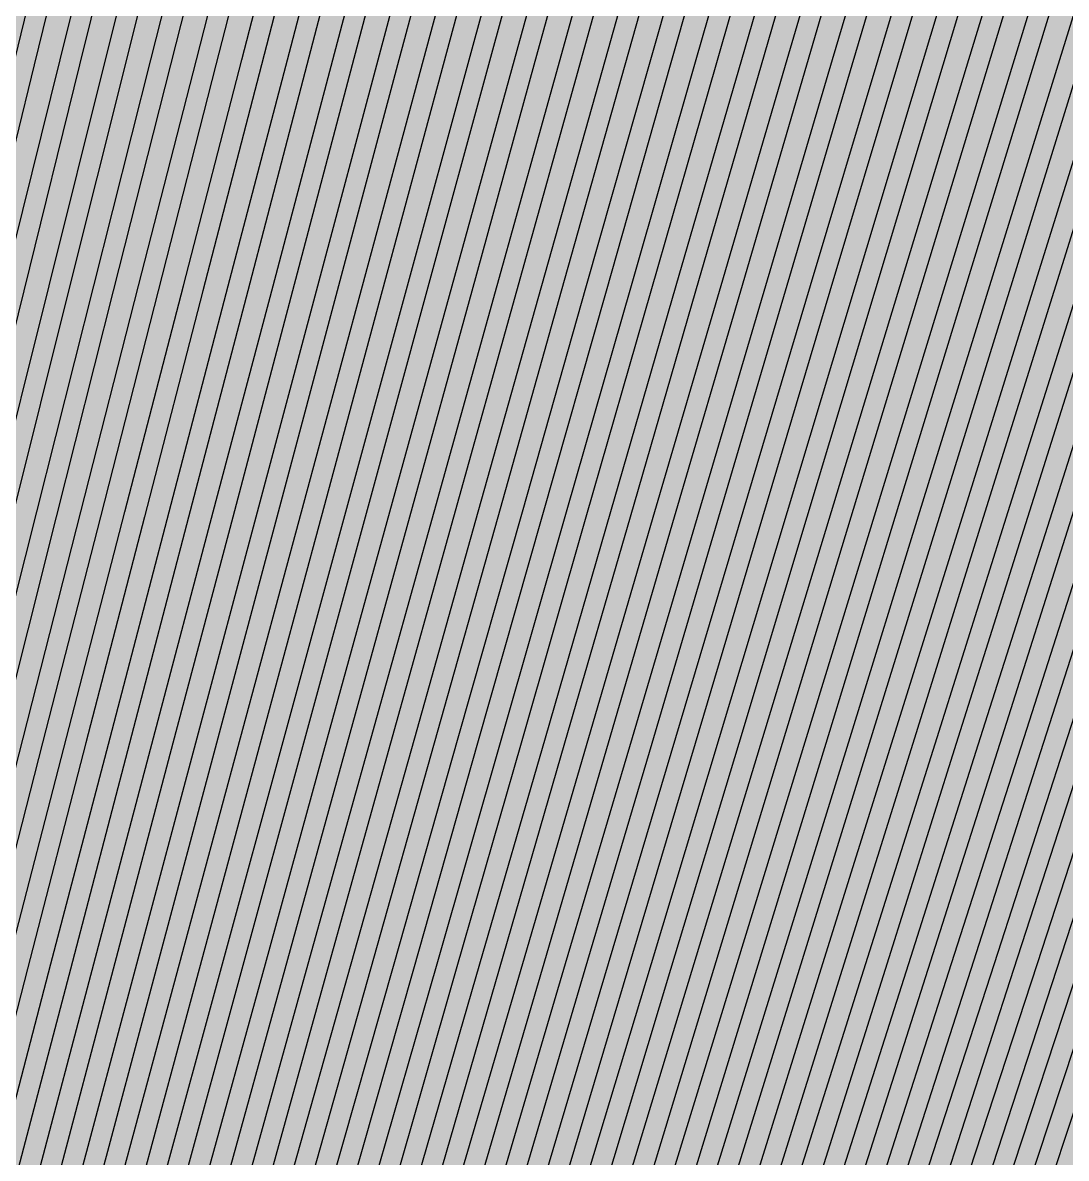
# Model space of a CAD drawing. Header units: metres. Extents: x -7231 to 10969, y -37556 to 1873.
# Drawn here: x 2259.9 to 2363.7, y -18618.5 to -18505.5 of the extents above; entities that cross this region are included whole.
import ezdxf

# ---------------------------------------------------------------- set-up
doc = ezdxf.new("R2010")
doc.units = ezdxf.units.M
for name, color, linetype in [('Metal1', 4, 'CONTINUOUS'), ('Metal2', 3, 'CONTINUOUS'), ('Polyimide', 7, 'CONTINUOUS')]:
    doc.layers.add(name, color=color, linetype=linetype)

msp = doc.modelspace()

# ---------------------------------------------------------------- hatches: boundary and pattern name
at = {"layer": 'Polyimide'}
msp.add_hatch(color=7, dxfattribs=at).paths.add_polyline_path([(4065.69, -468), (4066.67, -501.99), (4068.51, -535.99), (4071.41, -569.99), (4075.54, -603.99), (4081.04, -637.99), (4088.01, -671.99), (4096.52, -705.98), (4106.62, -739.98), (4118.33, -773.98), (4131.63, -807.98), (4146.49, -841.98), (4162.87, -875.98), (4180.68, -909.97), (4199.83, -943.97), (4220.22, -977.97), (4241.73, -1011.97), (4264.21, -1045.97), (4287.52, -1079.96), (4311.51, -1113.96), (4336.01, -1147.96), (4360.86, -1181.96), (4385.88, -1215.96), (4410.89, -1249.96), (4435.74, -1283.95), (4460.24, -1317.95), (4484.23, -1351.95), (4507.54, -1385.95), (4530.02, -1419.95), (4551.53, -1453.94), (4571.92, -1487.94), (4591.07, -1521.94), (4608.88, -1555.94), (4625.26, -1589.94), (4640.12, -1623.94), (4653.42, -1657.93), (4665.13, -1691.93), (4675.23, -1725.93), (4683.74, -1759.93), (4690.71, -1793.93), (4696.21, -1827.93), (4700.34, -1861.92), (4703.24, -1895.92), (4705.08, -1929.92), (4706.06, -1963.92), (4706.44, -1997.92), (4706.5, -2031.91), (4706.5, -4793.02), (4709.95, -4838.39), (4720.22, -4882.71), (4737.08, -4924.98), (4760.13, -4964.2), (4788.85, -4999.49), (4822.58, -5030.03), (4860.53, -5055.12), (4901.85, -5074.18), (4901.85, -5074.18), (4970.68, -5105.23), (5034.7, -5145.26), (5092.76, -5193.54), (5143.8, -5249.19), (5186.89, -5311.2), (5221.24, -5378.44), (5246.23, -5449.69), (5261.41, -5523.66), (5266.5, -5599), (5261.41, -5674.34), (5246.23, -5748.31), (5221.24, -5819.56), (5186.89, -5886.8), (5143.8, -5948.81), (5092.76, -6004.46), (5034.7, -6052.74), (4970.68, -6092.77), (4901.85, -6123.82), (4860.53, -6142.88), (4822.58, -6167.97), (4788.85, -6198.51), (4760.13, -6233.8), (4737.08, -6273.02), (4720.22, -6315.29), (4709.95, -6359.61), (4706.5, -6404.98), (4706.5, -9221.52), (4709.95, -9266.88), (4720.22, -9311.21), (4737.08, -9353.47), (4760.13, -9392.7), (4788.85, -9427.98), (4822.58, -9458.52), (4860.53, -9483.61), (4901.85, -9502.67), (4970.68, -9533.72), (5034.7, -9573.75), (5092.76, -9622.03), (5143.8, -9677.68), (5186.89, -9739.69), (5221.24, -9806.94), (5246.23, -9878.19), (5261.41, -9952.16), (5266.5, -10027.49), (5261.41, -10102.83), (5246.23, -10176.8), (5221.24, -10248.05), (5186.89, -10315.3), (5143.8, -10377.31), (5092.76, -10432.96), (5034.7, -10481.24), (4970.68, -10521.27), (4901.85, -10552.32), (4860.53, -10571.38), (4822.58, -10596.46), (4788.85, -10627), (4760.13, -10662.29), (4737.08, -10701.52), (4720.22, -10743.78), (4709.95, -10788.1), (4706.5, -10833.47), (4706.5, -13650.01), (4709.95, -13695.38), (4720.22, -13739.7), (4737.08, -13781.96), (4760.13, -13821.19), (4788.85, -13856.48), (4822.58, -13887.02), (4860.53, -13912.11), (4901.85, -13931.17), (4970.68, -13962.22), (5034.7, -14002.25), (5092.76, -14050.53), (5143.8, -14106.18), (5186.89, -14168.19), (5221.24, -14235.43), (5246.23, -14306.68), (5261.41, -14380.65), (5266.5, -14455.99), (5261.41, -14531.33), (5246.23, -14605.29), (5221.24, -14676.55), (5186.89, -14743.79), (5143.8, -14805.8), (5092.76, -14861.45), (5034.7, -14909.73), (4970.68, -14949.76), (4901.85, -14980.81), (4860.53, -14999.87), (4822.58, -15024.96), (4788.85, -15055.5), (4760.13, -15090.79), (4737.08, -15130.01), (4720.22, -15172.27), (4709.95, -15216.6), (4706.5, -15261.97), (4706.5, -15455.99), (4720.95, -15750.04), (4764.14, -16041.26), (4835.68, -16326.84), (4934.86, -16604.04), (5060.74, -16870.18), (5212.09, -17122.7), (5387.47, -17359.17), (5585.18, -17577.31), (5803.32, -17775.02), (6039.79, -17950.4), (6292.31, -18101.75), (6558.45, -18227.63), (6835.65, -18326.81), (7121.23, -18398.34), (7412.45, -18441.54), (7706.5, -18455.99), (9969.01, -18455.99), (10047.42, -18459.84), (10125.08, -18471.36), (10201.23, -18490.44), (10275.15, -18516.89), (10346.12, -18550.45), (10413.46, -18590.81), (10476.52, -18637.58), (10534.69, -18690.3), (10587.41, -18748.47), (10634.18, -18811.53), (10674.54, -18878.87), (10708.11, -18949.84), (10734.56, -19023.76), (10753.63, -19099.92), (10765.15, -19177.58), (10769.01, -19255.99), (10769.01, -20895.8), (10730.24, -20951.41), (10694.6, -21009.08), (10662.21, -21068.63), (10633.17, -21129.89), (10607.55, -21192.66), (10585.45, -21256.74), (10566.93, -21321.96), (10552.05, -21388.09), (10540.84, -21454.95), (10533.35, -21522.33), (10529.6, -21590.02), (10529.6, -21657.81), (10533.35, -21725.5), (10540.84, -21792.87), (10552.05, -21859.73), (10566.93, -21925.87), (10585.45, -21991.08), (10607.55, -22055.17), (10633.17, -22117.94), (10662.21, -22179.19), (10694.6, -22238.74), (10730.24, -22296.41), (10769.01, -22352.03), (10769.01, -32454.24), (10728.74, -32510.49), (10691.72, -32568.92), (10658.05, -32629.35), (10627.85, -32691.58), (10601.2, -32755.42), (10578.21, -32820.67), (10558.93, -32887.1), (10543.44, -32954.52), (10531.77, -33022.71), (10523.97, -33091.44), (10520.07, -33160.51), (10520.07, -33229.69), (10523.97, -33298.75), (10531.77, -33367.49), (10543.44, -33435.67), (10558.93, -33503.09), (10578.21, -33569.53), (10601.2, -33634.77), (10627.85, -33698.61), (10658.05, -33760.85), (10691.72, -33821.28), (10728.74, -33879.71), (10769.01, -33935.96), (10769.01, -36556), (10765.15, -36634.41), (10753.63, -36712.07), (10734.56, -36788.23), (10708.11, -36862.15), (10674.54, -36933.12), (10634.18, -37000.46), (10587.41, -37063.51), (10534.69, -37121.69), (10476.52, -37174.41), (10413.46, -37221.18), (10346.12, -37261.54), (10275.15, -37295.1), (10201.23, -37321.55), (10125.08, -37340.63), (10047.42, -37352.15), (9969.01, -37356), (-6231.01, -37356), (-6309.42, -37352.15), (-6387.08, -37340.63), (-6463.23, -37321.55), (-6537.15, -37295.1), (-6608.12, -37261.54), (-6675.46, -37221.18), (-6738.52, -37174.41), (-6796.69, -37121.69), (-6849.41, -37063.51), (-6896.18, -37000.46), (-6936.54, -36933.12), (-6970.11, -36862.15), (-6996.56, -36788.23), (-7015.63, -36712.07), (-7027.15, -36634.41), (-7031.01, -36556), (-7031.01, -33936), (-6990.74, -33879.75), (-6953.7, -33821.31), (-6920.03, -33760.88), (-6889.82, -33698.64), (-6863.18, -33634.8), (-6840.18, -33569.55), (-6820.9, -33503.11), (-6805.4, -33435.69), (-6793.74, -33367.49), (-6785.94, -33298.75), (-6782.03, -33229.68), (-6782.03, -33160.5), (-6785.94, -33091.43), (-6793.74, -33022.69), (-6805.4, -32954.5), (-6820.9, -32887.07), (-6840.18, -32820.63), (-6863.18, -32755.39), (-6889.82, -32691.54), (-6920.03, -32629.3), (-6953.7, -32568.87), (-6990.74, -32510.43), (-7031.01, -32454.18), (-7031.01, -22364.83), (-6990.74, -22308.58), (-6953.7, -22250.14), (-6920.03, -22189.71), (-6889.82, -22127.47), (-6863.18, -22063.62), (-6840.18, -21998.38), (-6820.9, -21931.94), (-6805.4, -21864.51), (-6793.74, -21796.32), (-6785.94, -21727.58), (-6782.03, -21658.51), (-6782.03, -21589.33), (-6785.94, -21520.26), (-6793.74, -21451.52), (-6805.4, -21383.32), (-6820.9, -21315.9), (-6840.18, -21249.46), (-6863.18, -21184.21), (-6889.82, -21120.37), (-6920.03, -21058.13), (-6953.7, -20997.7), (-6990.74, -20939.26), (-7031.01, -20883.01), (-7031.01, -19255.99), (-7027.15, -19177.58), (-7015.63, -19099.92), (-6996.56, -19023.76), (-6970.11, -18949.84), (-6936.54, -18878.87), (-6896.18, -18811.53), (-6849.41, -18748.47), (-6796.69, -18690.3), (-6738.52, -18637.58), (-6675.46, -18590.81), (-6608.12, -18550.45), (-6537.15, -18516.89), (-6463.23, -18490.44), (-6387.08, -18471.36), (-6309.42, -18459.84), (-6231.01, -18455.99), (-3968.5, -18455.99), (-3674.45, -18441.54), (-3383.23, -18398.34), (-3097.65, -18326.81), (-2820.45, -18227.63), (-2554.31, -18101.75), (-2301.79, -17950.4), (-2065.32, -17775.02), (-1847.18, -17577.31), (-1649.47, -17359.17), (-1474.09, -17122.7), (-1322.74, -16870.18), (-1196.86, -16604.04), (-1097.68, -16326.84), (-1026.14, -16041.26), (-982.95, -15750.04), (-968.5, -15455.99), (-968.5, -15261.97), (-971.95, -15216.6), (-982.22, -15172.27), (-999.08, -15130.01), (-1022.13, -15090.79), (-1050.85, -15055.5), (-1084.58, -15024.96), (-1122.53, -14999.87), (-1163.85, -14980.81), (-1232.68, -14949.76), (-1296.7, -14909.73), (-1354.76, -14861.45), (-1405.8, -14805.8), (-1448.89, -14743.79), (-1483.24, -14676.55), (-1508.23, -14605.29), (-1523.41, -14531.33), (-1528.5, -14455.99), (-1523.41, -14380.65), (-1508.23, -14306.68), (-1483.24, -14235.43), (-1448.89, -14168.19), (-1405.8, -14106.18), (-1354.76, -14050.53), (-1296.7, -14002.25), (-1232.68, -13962.22), (-1163.85, -13931.17), (-1122.53, -13912.11), (-1084.58, -13887.02), (-1050.85, -13856.48), (-1022.13, -13821.19), (-999.08, -13781.96), (-982.22, -13739.7), (-971.95, -13695.38), (-968.5, -13650.01), (-968.5, -12309.64), (-971.95, -12264.27), (-982.22, -12219.94), (-999.08, -12177.68), (-1022.13, -12138.46), (-1050.85, -12103.17), (-1084.58, -12072.63), (-1122.53, -12047.54), (-1163.85, -12028.48), (-1232.68, -11997.43), (-1296.7, -11957.4), (-1354.76, -11909.12), (-1405.8, -11853.47), (-1448.89, -11791.46), (-1483.24, -11724.22), (-1508.23, -11652.96), (-1523.41, -11579), (-1528.5, -11503.66), (-1523.41, -11428.32), (-1508.23, -11354.35), (-1483.24, -11283.1), (-1448.89, -11215.86), (-1405.8, -11153.85), (-1354.76, -11098.2), (-1296.7, -11049.92), (-1232.68, -11009.89), (-1163.85, -10978.84), (-1122.53, -10959.78), (-1084.58, -10934.69), (-1050.85, -10904.15), (-1022.13, -10868.86), (-999.08, -10829.63), (-982.22, -10787.37), (-971.95, -10743.05), (-968.5, -10697.68), (-968.5, -9357.31), (-971.95, -9311.94), (-982.22, -9267.62), (-999.08, -9225.35), (-1022.13, -9186.13), (-1050.85, -9150.84), (-1084.58, -9120.3), (-1122.53, -9095.21), (-1163.85, -9076.15), (-1163.85, -9076.15), (-1232.68, -9045.1), (-1296.7, -9005.07), (-1354.76, -8956.79), (-1405.8, -8901.14), (-1448.89, -8839.13), (-1483.24, -8771.89), (-1508.23, -8700.64), (-1523.41, -8626.67), (-1528.5, -8551.33), (-1523.41, -8475.99), (-1508.23, -8402.02), (-1483.24, -8330.77), (-1448.89, -8263.53), (-1405.8, -8201.52), (-1354.76, -8145.87), (-1296.7, -8097.59), (-1232.68, -8057.56), (-1163.85, -8026.51), (-1163.85, -8026.51), (-1122.53, -8007.45), (-1084.58, -7982.36), (-1050.85, -7951.82), (-1022.13, -7916.53), (-999.08, -7877.31), (-982.22, -7835.04), (-971.95, -7790.72), (-968.5, -7745.35), (-968.5, -6404.98), (-971.95, -6359.61), (-982.22, -6315.29), (-999.08, -6273.02), (-1022.13, -6233.8), (-1050.85, -6198.51), (-1084.58, -6167.97), (-1122.53, -6142.88), (-1163.85, -6123.82), (-1163.85, -6123.82), (-1232.68, -6092.77), (-1296.7, -6052.74), (-1354.76, -6004.46), (-1405.8, -5948.81), (-1448.89, -5886.8), (-1483.24, -5819.56), (-1508.23, -5748.31), (-1523.41, -5674.34), (-1528.5, -5599), (-1523.41, -5523.66), (-1508.23, -5449.69), (-1483.24, -5378.44), (-1448.89, -5311.2), (-1405.8, -5249.19), (-1354.76, -5193.54), (-1296.7, -5145.26), (-1232.68, -5105.23), (-1163.85, -5074.18), (-1163.85, -5074.18), (-1122.53, -5055.12), (-1084.58, -5030.03), (-1050.85, -4999.49), (-1022.13, -4964.2), (-999.08, -4924.98), (-982.22, -4882.71), (-971.95, -4838.39), (-968.5, -4793.02), (-968.5, -2031.91), (-968.44, -1997.92), (-968.06, -1963.92), (-967.05, -1929.92), (-965.18, -1895.92), (-962.22, -1861.92), (-958.01, -1827.93), (-952.41, -1793.93), (-945.31, -1759.93), (-936.64, -1725.93), (-926.35, -1691.93), (-914.43, -1657.93), (-900.88, -1623.94), (-885.74, -1589.94), (-869.05, -1555.94), (-850.91, -1521.94), (-831.4, -1487.94), (-810.63, -1453.94), (-788.72, -1419.95), (-765.82, -1385.95), (-742.07, -1351.95), (-717.63, -1317.95), (-692.67, -1283.95), (-667.36, -1249.96), (-641.88, -1215.96), (-616.39, -1181.96), (-591.08, -1147.96), (-566.12, -1113.96), (-541.68, -1079.96), (-517.93, -1045.97), (-495.03, -1011.97), (-473.12, -977.97), (-452.35, -943.97), (-432.84, -909.97), (-414.7, -875.98), (-398.01, -841.98), (-382.87, -807.98), (-369.32, -773.98), (-357.4, -739.98), (-347.11, -705.98), (-338.44, -671.99), (-331.34, -637.99), (-325.74, -603.99), (-321.53, -569.99), (-318.57, -535.99), (-316.7, -501.99), (-315.69, -468), (-315.31, -434), (-315.25, -400), (-315.25, 401), (-315.25, 451), (-315.25, 1644), (-270.25, 1644), (-270.03, 1637.13), (-269.35, 1630.29), (-268.23, 1623.52), (-266.67, 1616.82), (-264.68, 1610.25), (-262.26, 1603.82), (-259.42, 1597.56), (-256.18, 1591.5), (-252.55, 1585.67), (-248.55, 1580.08), (-244.19, 1574.77), (-239.5, 1569.75), (-234.48, 1565.06), (-229.17, 1560.7), (-223.58, 1556.7), (-217.75, 1553.07), (-211.69, 1549.83), (-205.43, 1546.99), (-199, 1544.57), (-192.43, 1542.58), (-185.73, 1541.02), (-178.96, 1539.9), (-172.12, 1539.22), (-165.25, 1539), (-158.38, 1539.22), (-151.54, 1539.9), (-144.77, 1541.02), (-138.07, 1542.58), (-131.5, 1544.57), (-125.07, 1546.99), (-118.81, 1549.83), (-112.75, 1553.07), (-106.92, 1556.7), (-101.33, 1560.7), (-96.02, 1565.06), (-91, 1569.75), (-86.31, 1574.77), (-81.95, 1580.08), (-77.95, 1585.67), (-74.32, 1591.5), (-71.08, 1597.56), (-68.24, 1603.82), (-65.82, 1610.25), (-63.83, 1616.82), (-62.27, 1623.52), (-61.15, 1630.29), (-60.47, 1637.13), (-60.25, 1644), (1853, 1644), (1853, 1573), (3815.25, 1573), (3815.46, 1579.54), (3816.11, 1586.05), (3817.17, 1592.51), (3818.66, 1598.88), (3820.56, 1605.14), (3822.86, 1611.27), (3825.56, 1617.23), (3828.65, 1623), (3832.1, 1628.56), (3835.91, 1633.88), (3840.07, 1638.93), (3844.54, 1643.71), (3849.32, 1648.18), (3854.37, 1652.34), (3859.69, 1656.15), (3865.25, 1659.6), (3871.02, 1662.69), (3876.98, 1665.39), (3883.11, 1667.69), (3889.37, 1669.59), (3895.74, 1671.08), (3902.2, 1672.14), (3908.71, 1672.79), (3915.25, 1673), (3921.79, 1672.79), (3928.3, 1672.14), (3934.76, 1671.08), (3941.13, 1669.59), (3947.39, 1667.69), (3953.52, 1665.39), (3959.48, 1662.69), (3965.25, 1659.6), (3970.81, 1656.15), (3976.13, 1652.34), (3981.18, 1648.18), (3985.96, 1643.71), (3990.43, 1638.93), (3994.59, 1633.88), (3998.4, 1628.56), (4001.85, 1623), (4004.94, 1617.23), (4007.64, 1611.27), (4009.94, 1605.14), (4011.84, 1598.88), (4013.33, 1592.51), (4014.39, 1586.05), (4015.04, 1579.54), (4015.25, 1573), (4065.25, 1573), (4065.25, 451), (4065.25, 401), (4065.25, -400), (4065.31, -434), (4065.69, -468)])

# ---------------------------------------------------------------- linework, layer by layer
at = {"layer": 'Metal1'}
for points in [[(2213.25, -19211.94), (2213.99, -18720.95), (2214.21, -18711.92), (2214.43, -18702.91), (2214.65, -18698.35), (2217.23, -18680.5), (2220.6, -18666.71), (2226.1, -18644.21), (2231.6, -18621.71), (2237.1, -18599.21), (2242.59, -18576.71), (2248.09, -18554.21), (2253.59, -18531.7), (2259.09, -18509.2), (2264.59, -18486.7), (2270.09, -18464.2), (2275.58, -18441.7), (2281.08, -18419.2), (2286.58, -18396.7), (2292.08, -18374.2), (2297.58, -18351.7), (2303.08, -18329.2)], [(2221.25, -19211.94), (2221.99, -18720.95), (2222.22, -18711.92), (2222.44, -18702.91), (2222.66, -18698.35), (2225.3, -18680.51), (2228.75, -18666.7), (2234.38, -18644.2), (2240, -18621.7), (2245.63, -18599.2), (2251.26, -18576.7), (2256.88, -18554.2), (2262.51, -18531.7), (2268.13, -18509.2), (2273.76, -18486.7), (2279.38, -18464.2), (2285.01, -18441.7), (2290.63, -18419.2), (2296.26, -18396.7), (2301.89, -18374.19), (2307.51, -18351.69), (2313.14, -18329.19)], [(2229.25, -19211.94), (2229.99, -18720.95), (2230.22, -18711.92), (2230.45, -18702.91), (2230.68, -18698.35), (2233.37, -18680.52), (2236.91, -18666.7), (2242.66, -18644.2), (2248.41, -18621.7), (2254.16, -18599.2), (2259.92, -18576.7), (2265.67, -18554.19), (2271.42, -18531.69), (2277.18, -18509.19), (2282.93, -18486.69), (2288.68, -18464.19), (2294.43, -18441.69), (2300.19, -18419.19), (2305.94, -18396.69), (2311.69, -18374.19), (2317.44, -18351.69), (2323.2, -18329.19)], [(2237.25, -19211.94), (2237.99, -18720.95), (2238.23, -18711.92), (2238.46, -18702.91), (2238.69, -18698.34), (2241.45, -18680.52), (2245.06, -18666.69), (2250.94, -18644.19), (2256.82, -18621.69), (2262.7, -18599.19), (2268.58, -18576.69), (2274.46, -18554.19), (2280.34, -18531.69), (2286.22, -18509.19), (2292.1, -18486.69), (2297.98, -18464.19), (2303.86, -18441.69), (2309.74, -18419.19), (2315.62, -18396.69), (2321.5, -18374.18), (2327.38, -18351.68), (2333.26, -18329.18)], [(2245.25, -19211.94), (2245.99, -18720.95), (2246.23, -18711.92), (2246.47, -18702.91), (2246.71, -18698.34), (2249.52, -18680.53), (2253.21, -18666.69), (2259.22, -18644.19), (2265.23, -18621.69), (2271.23, -18599.19), (2277.24, -18576.69), (2283.25, -18554.18), (2289.25, -18531.68), (2295.26, -18509.18), (2301.27, -18486.68), (2307.28, -18464.18), (2313.28, -18441.68), (2319.29, -18419.18), (2325.3, -18396.68), (2331.3, -18374.18), (2337.31, -18351.68), (2343.32, -18329.18)], [(2253.25, -19211.94), (2253.99, -18720.95), (2254.24, -18711.92), (2254.48, -18702.91), (2254.72, -18698.34), (2257.59, -18680.54), (2261.37, -18666.68), (2267.5, -18644.18), (2273.63, -18621.68), (2279.77, -18599.18), (2285.9, -18576.68), (2292.04, -18554.18), (2298.17, -18531.68), (2304.31, -18509.18), (2310.44, -18486.68), (2316.57, -18464.18), (2322.71, -18441.68), (2328.84, -18419.18), (2334.98, -18396.67), (2341.11, -18374.17), (2347.24, -18351.67), (2353.38, -18329.17)], [(2261.25, -19211.94), (2261.99, -18720.95), (2262.24, -18711.92), (2262.49, -18702.91), (2262.74, -18698.34), (2265.66, -18680.55), (2269.52, -18666.68), (2275.78, -18644.18), (2282.04, -18621.68), (2288.3, -18599.18), (2294.56, -18576.68), (2300.83, -18554.17), (2307.09, -18531.67), (2313.35, -18509.17), (2319.61, -18486.67), (2325.87, -18464.17), (2332.13, -18441.67), (2338.39, -18419.17), (2344.65, -18396.67), (2350.92, -18374.17), (2357.18, -18351.67), (2363.44, -18329.17)], [(2269.25, -19211.94), (2269.99, -18720.95), (2270.25, -18711.92), (2270.5, -18702.91), (2270.75, -18698.34), (2273.73, -18680.56), (2277.67, -18666.67), (2284.06, -18644.17), (2290.45, -18621.67), (2296.84, -18599.17), (2303.23, -18576.67), (2309.61, -18554.17), (2316, -18531.67), (2322.39, -18509.17), (2328.78, -18486.67), (2335.17, -18464.17), (2341.56, -18441.67), (2347.95, -18419.17), (2354.33, -18396.66), (2360.72, -18374.16), (2367.11, -18351.66), (2373.5, -18329.16)], [(2277.25, -19211.94), (2277.99, -18720.95), (2278.25, -18711.92), (2278.51, -18702.9), (2278.77, -18698.33), (2281.8, -18680.56), (2285.83, -18666.67), (2292.34, -18644.17), (2298.86, -18621.67), (2305.37, -18599.17), (2311.89, -18576.67), (2318.4, -18554.16), (2324.92, -18531.66), (2331.43, -18509.16), (2337.95, -18486.66), (2344.47, -18464.16), (2350.98, -18441.66), (2357.5, -18419.16), (2364.01, -18396.66), (2370.53, -18374.16), (2377.04, -18351.66), (2383.56, -18329.16)], [(2285.25, -19211.94), (2285.99, -18720.95), (2286.26, -18711.92), (2286.52, -18702.9), (2286.78, -18698.33), (2289.87, -18680.57), (2293.98, -18666.66), (2300.62, -18644.16), (2307.26, -18621.66), (2313.91, -18599.16), (2320.55, -18576.66), (2327.19, -18554.16), (2333.84, -18531.66), (2340.48, -18509.16), (2347.12, -18486.66), (2353.76, -18464.16), (2360.41, -18441.66), (2367.05, -18419.16), (2373.69, -18396.65), (2380.33, -18374.15), (2386.98, -18351.65), (2393.62, -18329.15)], [(2293.25, -19211.94), (2293.99, -18720.95), (2294.26, -18711.92), (2294.53, -18702.9), (2294.8, -18698.33), (2297.94, -18680.58), (2302.13, -18666.66), (2308.9, -18644.16), (2315.67, -18621.66), (2322.44, -18599.16), (2329.21, -18576.66), (2335.98, -18554.15), (2342.75, -18531.65), (2349.52, -18509.15), (2356.29, -18486.65), (2363.06, -18464.15), (2369.83, -18441.65), (2376.6, -18419.15), (2383.37, -18396.65), (2390.14, -18374.15), (2396.91, -18351.65), (2403.68, -18329.15)], [(2301.25, -19211.94), (2301.99, -18720.95), (2302.27, -18711.92), (2302.54, -18702.9), (2302.81, -18698.33), (2306.01, -18680.59), (2310.29, -18666.65), (2317.18, -18644.15), (2324.08, -18621.65), (2330.98, -18599.15), (2337.87, -18576.65), (2344.77, -18554.15), (2351.67, -18531.65), (2358.56, -18509.15), (2365.46, -18486.65), (2372.36, -18464.15), (2379.26, -18441.65), (2386.15, -18419.15), (2393.05, -18396.64), (2399.95, -18374.14), (2406.84, -18351.64), (2413.74, -18329.14)], [(2309.25, -19211.94), (2309.99, -18720.95), (2310.27, -18711.92), (2310.55, -18702.9), (2310.83, -18698.33), (2314.08, -18680.6), (2318.44, -18666.65), (2325.46, -18644.15), (2332.49, -18621.65), (2339.51, -18599.15), (2346.54, -18576.65), (2353.56, -18554.14), (2360.58, -18531.64), (2367.61, -18509.14), (2374.63, -18486.64), (2381.66, -18464.14), (2388.68, -18441.64), (2395.7, -18419.14), (2402.73, -18396.64), (2409.75, -18374.14), (2416.78, -18351.64), (2423.8, -18329.14)], [(2317.25, -19211.94), (2317.99, -18720.95), (2318.28, -18711.92), (2318.56, -18702.9), (2318.84, -18698.32), (2322.16, -18680.61), (2326.59, -18666.64), (2333.74, -18644.14), (2340.9, -18621.64), (2348.05, -18599.14), (2355.2, -18576.64), (2362.35, -18554.14), (2369.5, -18531.64), (2376.65, -18509.14), (2383.8, -18486.64), (2390.95, -18464.14), (2398.11, -18441.64), (2405.26, -18419.14), (2412.41, -18396.63), (2419.56, -18374.13), (2426.71, -18351.63), (2433.86, -18329.13)], [(2325.25, -19211.94), (2325.99, -18720.95), (2326.28, -18711.92), (2326.57, -18702.9), (2326.86, -18698.32), (2330.23, -18680.62), (2334.75, -18666.64), (2342.03, -18644.14), (2349.3, -18621.64), (2356.58, -18599.14), (2363.86, -18576.64), (2371.14, -18554.13), (2378.42, -18531.63), (2385.7, -18509.13), (2392.97, -18486.63), (2400.25, -18464.13), (2407.53, -18441.63), (2414.81, -18419.13), (2422.09, -18396.63), (2429.36, -18374.13), (2436.64, -18351.63), (2443.92, -18329.13)], [(2333.25, -19211.94), (2333.99, -18720.95), (2334.29, -18711.92), (2334.58, -18702.9), (2334.87, -18698.32), (2338.29, -18680.63), (2342.9, -18666.63), (2350.31, -18644.13), (2357.71, -18621.63), (2365.12, -18599.13), (2372.52, -18576.63), (2379.93, -18554.13), (2387.33, -18531.63), (2394.74, -18509.13), (2402.14, -18486.63), (2409.55, -18464.13), (2416.95, -18441.63), (2424.36, -18419.13), (2431.77, -18396.63), (2439.17, -18374.12), (2446.58, -18351.62), (2453.98, -18329.12)], [(2305.02, -18329.67), (2299.52, -18352.17), (2294.02, -18374.67), (2288.52, -18397.18), (2283.03, -18419.68), (2277.53, -18442.18), (2272.03, -18464.68), (2266.53, -18487.18), (2261.03, -18509.68), (2255.53, -18532.18), (2250.04, -18554.68), (2244.54, -18577.18), (2239.04, -18599.68), (2233.54, -18622.18), (2228.04, -18644.68), (2222.54, -18667.18), (2219.19, -18680.88), (2216.64, -18698.54), (2216.43, -18702.98), (2216.21, -18711.97), (2216.01, -18720.97), (2216.75, -19211.94)], [(2315.08, -18329.68), (2309.45, -18352.18), (2303.83, -18374.68), (2298.2, -18397.18), (2292.57, -18419.68), (2286.95, -18442.18), (2281.32, -18464.68), (2275.7, -18487.18), (2270.07, -18509.68), (2264.45, -18532.18), (2258.82, -18554.69), (2253.2, -18577.19), (2247.57, -18599.69), (2241.94, -18622.19), (2236.32, -18644.69), (2230.69, -18667.19), (2227.27, -18680.9), (2224.66, -18698.54), (2224.44, -18702.98), (2224.22, -18711.97), (2224.01, -18720.97), (2224.75, -19211.94)], [(2325.13, -18329.68), (2319.38, -18352.18), (2313.63, -18374.68), (2307.88, -18397.19), (2302.12, -18419.69), (2296.37, -18442.19), (2290.62, -18464.69), (2284.87, -18487.19), (2279.11, -18509.69), (2273.36, -18532.19), (2267.61, -18554.69), (2261.85, -18577.19), (2256.1, -18599.69), (2250.35, -18622.19), (2244.6, -18644.69), (2238.84, -18667.19), (2235.34, -18680.92), (2232.67, -18698.55), (2232.45, -18702.98), (2232.22, -18711.97), (2232.01, -18720.97), (2232.75, -19211.94)], [(2335.19, -18329.69), (2329.31, -18352.19), (2323.43, -18374.69), (2317.55, -18397.19), (2311.67, -18419.69), (2305.79, -18442.19), (2299.91, -18464.69), (2294.03, -18487.19), (2288.15, -18509.69), (2282.27, -18532.19), (2276.39, -18554.7), (2270.51, -18577.2), (2264.63, -18599.7), (2258.75, -18622.2), (2252.87, -18644.7), (2246.99, -18667.2), (2243.41, -18680.93), (2240.68, -18698.55), (2240.46, -18702.99), (2240.23, -18711.97), (2240.01, -18720.97), (2240.75, -19211.94)], [(2345.25, -18329.69), (2339.24, -18352.19), (2333.24, -18374.7), (2327.23, -18397.2), (2321.22, -18419.7), (2315.22, -18442.2), (2309.21, -18464.7), (2303.2, -18487.2), (2297.19, -18509.7), (2291.19, -18532.2), (2285.18, -18554.7), (2279.17, -18577.2), (2273.17, -18599.7), (2267.16, -18622.2), (2261.15, -18644.7), (2255.15, -18667.2), (2251.48, -18680.95), (2248.7, -18698.55), (2248.47, -18702.99), (2248.23, -18711.97), (2248.01, -18720.97), (2248.75, -19211.94)], [(2355.31, -18329.7), (2349.17, -18352.2), (2343.04, -18374.7), (2336.91, -18397.2), (2330.77, -18419.7), (2324.64, -18442.2), (2318.5, -18464.7), (2312.37, -18487.2), (2306.23, -18509.7), (2300.1, -18532.2), (2293.97, -18554.71), (2287.83, -18577.21), (2281.7, -18599.71), (2275.56, -18622.21), (2269.43, -18644.71), (2263.3, -18667.21), (2259.55, -18680.96), (2256.71, -18698.55), (2256.48, -18702.99), (2256.24, -18711.97), (2256.01, -18720.97), (2256.75, -19211.94)], [(2365.36, -18329.7), (2359.1, -18352.2), (2352.84, -18374.71), (2346.58, -18397.21), (2340.32, -18419.71), (2334.06, -18442.21), (2327.8, -18464.71), (2321.54, -18487.21), (2315.28, -18509.71), (2309.01, -18532.21), (2302.75, -18554.71), (2296.49, -18577.21), (2290.23, -18599.71), (2283.97, -18622.21), (2277.71, -18644.71), (2271.45, -18667.21), (2267.62, -18680.98), (2264.73, -18698.56), (2264.49, -18702.99), (2264.24, -18711.97), (2264.01, -18720.97), (2264.75, -19211.94)], [(2375.42, -18329.71), (2369.03, -18352.21), (2362.65, -18374.71), (2356.26, -18397.21), (2349.87, -18419.71), (2343.48, -18442.21), (2337.09, -18464.71), (2330.7, -18487.21), (2324.32, -18509.71), (2317.93, -18532.22), (2311.54, -18554.72), (2305.15, -18577.22), (2298.76, -18599.72), (2292.37, -18622.22), (2285.99, -18644.72), (2279.6, -18667.22), (2275.69, -18681), (2272.74, -18698.56), (2272.5, -18702.99), (2272.25, -18711.98), (2272.01, -18720.98), (2272.75, -19211.94)], [(2385.48, -18329.71), (2378.96, -18352.21), (2372.45, -18374.72), (2365.93, -18397.22), (2359.42, -18419.72), (2352.9, -18442.22), (2346.39, -18464.72), (2339.87, -18487.22), (2333.36, -18509.72), (2326.84, -18532.22), (2320.32, -18554.72), (2313.81, -18577.22), (2307.29, -18599.72), (2300.78, -18622.22), (2294.26, -18644.72), (2287.75, -18667.22), (2283.75, -18681.01), (2280.76, -18698.56), (2280.51, -18702.99), (2280.25, -18711.98), (2280.01, -18720.98), (2280.75, -19211.94)], [(2395.54, -18329.72), (2388.89, -18352.22), (2382.25, -18374.72), (2375.61, -18397.22), (2368.97, -18419.72), (2362.32, -18442.22), (2355.68, -18464.72), (2349.04, -18487.22), (2342.4, -18509.72), (2335.75, -18532.23), (2329.11, -18554.73), (2322.47, -18577.23), (2315.83, -18599.73), (2309.18, -18622.23), (2302.54, -18644.73), (2295.9, -18667.23), (2291.82, -18681.03), (2288.77, -18698.56), (2288.52, -18702.99), (2288.26, -18711.98), (2288.01, -18720.98), (2288.75, -19211.94)], [(2405.59, -18329.72), (2398.83, -18352.22), (2392.06, -18374.73), (2385.29, -18397.23), (2378.52, -18419.73), (2371.75, -18442.23), (2364.98, -18464.73), (2358.21, -18487.23), (2351.44, -18509.73), (2344.67, -18532.23), (2337.9, -18554.73), (2331.13, -18577.23), (2324.36, -18599.73), (2317.59, -18622.23), (2310.82, -18644.73), (2304.05, -18667.23), (2299.89, -18681.05), (2296.79, -18698.56), (2296.53, -18702.99), (2296.26, -18711.98), (2296.01, -18720.98), (2296.75, -19211.94)], [(2415.65, -18329.73), (2408.76, -18352.23), (2401.86, -18374.73), (2394.96, -18397.23), (2388.06, -18419.73), (2381.17, -18442.23), (2374.27, -18464.73), (2367.37, -18487.23), (2360.48, -18509.73), (2353.58, -18532.23), (2346.68, -18554.74), (2339.79, -18577.24), (2332.89, -18599.74), (2325.99, -18622.24), (2319.1, -18644.74), (2312.2, -18667.24), (2307.96, -18681.06), (2304.8, -18698.57), (2304.54, -18702.99), (2304.27, -18711.98), (2304.01, -18720.98), (2304.75, -19211.94)], [(2425.71, -18329.73), (2418.69, -18352.23), (2411.66, -18374.74), (2404.64, -18397.24), (2397.61, -18419.74), (2390.59, -18442.24), (2383.57, -18464.74), (2376.54, -18487.24), (2369.52, -18509.74), (2362.49, -18532.24), (2355.47, -18554.74), (2348.45, -18577.24), (2341.42, -18599.74), (2334.4, -18622.24), (2327.37, -18644.74), (2320.35, -18667.24), (2316.03, -18681.08), (2312.82, -18698.57), (2312.55, -18702.99), (2312.27, -18711.98), (2312.01, -18720.98), (2312.75, -19211.94)], [(2435.77, -18329.74), (2428.62, -18352.24), (2421.46, -18374.74), (2414.31, -18397.24), (2407.16, -18419.74), (2400.01, -18442.24), (2392.86, -18464.74), (2385.71, -18487.24), (2378.56, -18509.74), (2371.41, -18532.24), (2364.26, -18554.75), (2357.1, -18577.25), (2349.95, -18599.75), (2342.8, -18622.25), (2335.65, -18644.75), (2328.5, -18667.25), (2324.1, -18681.1), (2320.83, -18698.57), (2320.56, -18702.99), (2320.28, -18711.98), (2320.01, -18720.98), (2320.75, -19211.94)], [(2445.82, -18329.74), (2438.55, -18352.24), (2431.27, -18374.74), (2423.99, -18397.25), (2416.71, -18419.75), (2409.43, -18442.25), (2402.15, -18464.75), (2394.88, -18487.25), (2387.6, -18509.75), (2380.32, -18532.25), (2373.04, -18554.75), (2365.76, -18577.25), (2358.48, -18599.75), (2351.21, -18622.25), (2343.93, -18644.75), (2336.65, -18667.25), (2332.17, -18681.11), (2328.85, -18698.57), (2328.57, -18702.99), (2328.28, -18711.98), (2328.01, -18720.98), (2328.75, -19211.94)], [(2455.88, -18329.75), (2448.48, -18352.25), (2441.07, -18374.75), (2433.67, -18397.25), (2426.26, -18419.75), (2418.85, -18442.25), (2411.45, -18464.75), (2404.04, -18487.25), (2396.64, -18509.75), (2389.23, -18532.25), (2381.83, -18554.76), (2374.42, -18577.26), (2367.02, -18599.76), (2359.61, -18622.26), (2352.21, -18644.76), (2344.8, -18667.26), (2340.23, -18681.13), (2336.86, -18698.57), (2336.58, -18703), (2336.29, -18711.98), (2336.01, -18720.98), (2336.75, -19211.94)]]:
    msp.add_lwpolyline(points, dxfattribs=at)
at = {"layer": 'Metal2'}
for points in [[(2217.25, -19211.94), (2217.99, -18720.95), (2218.22, -18711.92), (2218.43, -18702.91), (2218.65, -18698.35), (2221.27, -18680.51), (2224.68, -18666.71), (2230.24, -18644.21), (2235.8, -18621.7), (2241.36, -18599.2), (2246.92, -18576.7), (2252.49, -18554.2), (2258.05, -18531.7), (2263.61, -18509.2), (2269.17, -18486.7), (2274.73, -18464.2), (2280.3, -18441.7), (2285.86, -18419.2), (2291.42, -18396.7), (2296.98, -18374.2), (2302.54, -18351.7), (2308.11, -18329.2)], [(2225.25, -19211.94), (2225.99, -18720.95), (2226.22, -18711.92), (2226.44, -18702.91), (2226.67, -18698.35), (2229.34, -18680.51), (2232.83, -18666.7), (2238.52, -18644.2), (2244.21, -18621.7), (2249.9, -18599.2), (2255.59, -18576.7), (2261.28, -18554.2), (2266.96, -18531.7), (2272.65, -18509.2), (2278.34, -18486.7), (2284.03, -18464.19), (2289.72, -18441.69), (2295.41, -18419.19), (2301.1, -18396.69), (2306.79, -18374.19), (2312.48, -18351.69), (2318.17, -18329.19)], [(2233.25, -19211.94), (2233.99, -18720.95), (2234.23, -18711.92), (2234.45, -18702.91), (2234.68, -18698.35), (2237.41, -18680.52), (2240.98, -18666.7), (2246.8, -18644.2), (2252.62, -18621.69), (2258.43, -18599.19), (2264.25, -18576.69), (2270.06, -18554.19), (2275.88, -18531.69), (2281.7, -18509.19), (2287.51, -18486.69), (2293.33, -18464.19), (2299.15, -18441.69), (2304.96, -18419.19), (2310.78, -18396.69), (2316.59, -18374.19), (2322.41, -18351.69), (2328.23, -18329.19)], [(2241.25, -19211.94), (2241.99, -18720.95), (2242.23, -18711.92), (2242.46, -18702.91), (2242.7, -18698.34), (2245.48, -18680.53), (2249.14, -18666.69), (2255.08, -18644.19), (2261.02, -18621.69), (2266.97, -18599.19), (2272.91, -18576.69), (2278.85, -18554.19), (2284.8, -18531.69), (2290.74, -18509.19), (2296.68, -18486.69), (2302.63, -18464.18), (2308.57, -18441.68), (2314.51, -18419.18), (2320.46, -18396.68), (2326.4, -18374.18), (2332.34, -18351.68), (2338.29, -18329.18)], [(2249.25, -19211.94), (2249.99, -18720.95), (2250.24, -18711.92), (2250.47, -18702.91), (2250.71, -18698.34), (2253.55, -18680.54), (2257.29, -18666.69), (2263.36, -18644.18), (2269.43, -18621.68), (2275.5, -18599.18), (2281.57, -18576.68), (2287.64, -18554.18), (2293.71, -18531.68), (2299.78, -18509.18), (2305.85, -18486.68), (2311.92, -18464.18), (2318, -18441.68), (2324.07, -18419.18), (2330.14, -18396.68), (2336.21, -18374.18), (2342.28, -18351.68), (2348.35, -18329.18)], [(2257.25, -19211.94), (2257.99, -18720.95), (2258.24, -18711.92), (2258.48, -18702.91), (2258.73, -18698.34), (2261.62, -18680.54), (2265.44, -18666.68), (2271.64, -18644.18), (2277.84, -18621.68), (2284.04, -18599.18), (2290.23, -18576.68), (2296.43, -18554.18), (2302.63, -18531.68), (2308.83, -18509.18), (2315.02, -18486.68), (2321.22, -18464.17), (2327.42, -18441.67), (2333.62, -18419.17), (2339.82, -18396.67), (2346.01, -18374.17), (2352.21, -18351.67), (2358.41, -18329.17)], [(2265.25, -19211.94), (2265.99, -18720.95), (2266.25, -18711.92), (2266.49, -18702.91), (2266.74, -18698.34), (2269.7, -18680.55), (2273.6, -18666.68), (2279.92, -18644.17), (2286.25, -18621.67), (2292.57, -18599.17), (2298.9, -18576.67), (2305.22, -18554.17), (2311.55, -18531.67), (2317.87, -18509.17), (2324.19, -18486.67), (2330.52, -18464.17), (2336.84, -18441.67), (2343.17, -18419.17), (2349.49, -18396.67), (2355.82, -18374.17), (2362.14, -18351.67), (2368.47, -18329.17)], [(2273.25, -19211.94), (2273.99, -18720.95), (2274.25, -18711.92), (2274.5, -18702.91), (2274.76, -18698.34), (2277.77, -18680.56), (2281.75, -18666.67), (2288.2, -18644.17), (2294.65, -18621.67), (2301.11, -18599.17), (2307.56, -18576.67), (2314.01, -18554.17), (2320.46, -18531.67), (2326.91, -18509.17), (2333.37, -18486.66), (2339.82, -18464.16), (2346.27, -18441.66), (2352.72, -18419.16), (2359.17, -18396.66), (2365.62, -18374.16), (2372.08, -18351.66), (2378.53, -18329.16)], [(2281.25, -19211.94), (2281.99, -18720.95), (2282.26, -18711.92), (2282.51, -18702.9), (2282.78, -18698.33), (2285.84, -18680.57), (2289.9, -18666.67), (2296.48, -18644.16), (2303.06, -18621.66), (2309.64, -18599.16), (2316.22, -18576.66), (2322.8, -18554.16), (2329.38, -18531.66), (2335.96, -18509.16), (2342.54, -18486.66), (2349.11, -18464.16), (2355.69, -18441.66), (2362.27, -18419.16), (2368.85, -18396.66), (2375.43, -18374.16), (2382.01, -18351.66), (2388.59, -18329.16)], [(2289.25, -19211.94), (2289.99, -18720.95), (2290.26, -18711.92), (2290.52, -18702.9), (2290.79, -18698.33), (2293.91, -18680.58), (2298.06, -18666.66), (2304.76, -18644.16), (2311.47, -18621.66), (2318.18, -18599.16), (2324.88, -18576.66), (2331.59, -18554.16), (2338.29, -18531.66), (2345, -18509.16), (2351.71, -18486.65), (2358.41, -18464.15), (2365.12, -18441.65), (2371.82, -18419.15), (2378.53, -18396.65), (2385.24, -18374.15), (2391.94, -18351.65), (2398.65, -18329.15)], [(2297.25, -19211.94), (2297.99, -18720.95), (2298.27, -18711.92), (2298.53, -18702.9), (2298.81, -18698.33), (2301.98, -18680.59), (2306.21, -18666.66), (2313.04, -18644.15), (2319.88, -18621.65), (2326.71, -18599.15), (2333.54, -18576.65), (2340.38, -18554.15), (2347.21, -18531.65), (2354.04, -18509.15), (2360.88, -18486.65), (2367.71, -18464.15), (2374.54, -18441.65), (2381.38, -18419.15), (2388.21, -18396.65), (2395.04, -18374.15), (2401.88, -18351.65), (2408.71, -18329.15)], [(2305.25, -19211.94), (2305.99, -18720.95), (2306.27, -18711.92), (2306.54, -18702.9), (2306.82, -18698.33), (2310.05, -18680.59), (2314.36, -18666.65), (2321.32, -18644.15), (2328.28, -18621.65), (2335.24, -18599.15), (2342.21, -18576.65), (2349.17, -18554.15), (2356.13, -18531.65), (2363.09, -18509.15), (2370.05, -18486.65), (2377.01, -18464.14), (2383.97, -18441.64), (2390.93, -18419.14), (2397.89, -18396.64), (2404.85, -18374.14), (2411.81, -18351.64), (2418.77, -18329.14)], [(2313.25, -19211.94), (2313.99, -18720.95), (2314.28, -18711.92), (2314.55, -18702.9), (2314.84, -18698.32), (2318.12, -18680.6), (2322.52, -18666.65), (2329.6, -18644.14), (2336.69, -18621.64), (2343.78, -18599.14), (2350.87, -18576.64), (2357.95, -18554.14), (2365.04, -18531.64), (2372.13, -18509.14), (2379.22, -18486.64), (2386.31, -18464.14), (2393.39, -18441.64), (2400.48, -18419.14), (2407.57, -18396.64), (2414.66, -18374.14), (2421.74, -18351.64), (2428.83, -18329.14)], [(2321.25, -19211.94), (2321.99, -18720.95), (2322.28, -18711.92), (2322.56, -18702.9), (2322.85, -18698.32), (2326.19, -18680.61), (2330.67, -18666.64), (2337.89, -18644.14), (2345.1, -18621.64), (2352.31, -18599.14), (2359.53, -18576.64), (2366.74, -18554.14), (2373.96, -18531.64), (2381.17, -18509.14), (2388.39, -18486.64), (2395.6, -18464.13), (2402.82, -18441.63), (2410.03, -18419.13), (2417.25, -18396.63), (2424.46, -18374.13), (2431.68, -18351.63), (2438.89, -18329.13)], [(2329.25, -19211.94), (2329.99, -18720.95), (2330.29, -18711.92), (2330.57, -18702.9), (2330.87, -18698.32), (2334.26, -18680.62), (2338.82, -18666.64), (2346.17, -18644.14), (2353.51, -18621.63), (2360.85, -18599.13), (2368.19, -18576.63), (2375.53, -18554.13), (2382.87, -18531.63), (2390.22, -18509.13), (2397.56, -18486.63), (2404.9, -18464.13), (2412.24, -18441.63), (2419.58, -18419.13), (2426.93, -18396.63), (2434.27, -18374.13), (2441.61, -18351.63), (2448.95, -18329.13)], [(2337.25, -19211.94), (2337.99, -18720.95), (2338.29, -18711.92), (2338.58, -18702.9), (2338.88, -18698.32), (2342.33, -18680.63), (2346.98, -18666.63), (2354.45, -18644.13), (2361.92, -18621.63), (2369.38, -18599.13), (2376.85, -18576.63), (2384.32, -18554.13), (2391.79, -18531.63), (2399.26, -18509.13), (2406.73, -18486.63), (2414.2, -18464.12), (2421.67, -18441.62), (2429.14, -18419.12), (2436.61, -18396.62), (2444.07, -18374.12), (2451.54, -18351.62), (2459.01, -18329.12)], [(2310.05, -18329.68), (2304.49, -18352.18), (2298.92, -18374.68), (2293.36, -18397.18), (2287.8, -18419.68), (2282.24, -18442.18), (2276.68, -18464.68), (2271.11, -18487.18), (2265.55, -18509.68), (2259.99, -18532.18), (2254.43, -18554.68), (2248.87, -18577.18), (2243.3, -18599.68), (2237.74, -18622.18), (2232.18, -18644.69), (2226.62, -18667.19), (2223.23, -18680.89), (2220.65, -18698.54), (2220.43, -18702.98), (2220.22, -18711.97), (2220.01, -18720.97), (2220.75, -19211.94)], [(2320.11, -18329.68), (2314.42, -18352.18), (2308.73, -18374.68), (2303.04, -18397.18), (2297.35, -18419.68), (2291.66, -18442.18), (2285.97, -18464.69), (2280.28, -18487.19), (2274.59, -18509.69), (2268.9, -18532.19), (2263.21, -18554.69), (2257.53, -18577.19), (2251.84, -18599.69), (2246.15, -18622.19), (2240.46, -18644.69), (2234.77, -18667.19), (2231.3, -18680.91), (2228.66, -18698.55), (2228.44, -18702.98), (2228.22, -18711.97), (2228.01, -18720.97), (2228.75, -19211.94)], [(2330.16, -18329.69), (2324.35, -18352.19), (2318.53, -18374.69), (2312.71, -18397.19), (2306.9, -18419.69), (2301.08, -18442.19), (2295.27, -18464.69), (2289.45, -18487.19), (2283.63, -18509.69), (2277.82, -18532.19), (2272, -18554.69), (2266.18, -18577.19), (2260.37, -18599.69), (2254.55, -18622.19), (2248.74, -18644.7), (2242.92, -18667.2), (2239.37, -18680.92), (2236.68, -18698.55), (2236.45, -18702.98), (2236.23, -18711.97), (2236.01, -18720.97), (2236.75, -19211.94)], [(2340.22, -18329.69), (2334.28, -18352.19), (2328.33, -18374.69), (2322.39, -18397.19), (2316.45, -18419.69), (2310.5, -18442.19), (2304.56, -18464.7), (2298.62, -18487.2), (2292.67, -18509.7), (2286.73, -18532.2), (2280.79, -18554.7), (2274.84, -18577.2), (2268.9, -18599.7), (2262.96, -18622.2), (2257.01, -18644.7), (2251.07, -18667.2), (2247.44, -18680.94), (2244.69, -18698.55), (2244.46, -18702.99), (2244.23, -18711.97), (2244.01, -18720.97), (2244.75, -19211.94)], [(2350.28, -18329.7), (2344.21, -18352.2), (2338.14, -18374.7), (2332.07, -18397.2), (2326, -18419.7), (2319.93, -18442.2), (2313.86, -18464.7), (2307.78, -18487.2), (2301.71, -18509.7), (2295.64, -18532.2), (2289.57, -18554.7), (2283.5, -18577.2), (2277.43, -18599.7), (2271.36, -18622.21), (2265.29, -18644.71), (2259.22, -18667.21), (2255.51, -18680.95), (2252.71, -18698.55), (2252.47, -18702.99), (2252.24, -18711.97), (2252.01, -18720.97), (2252.75, -19211.94)], [(2360.34, -18329.7), (2354.14, -18352.2), (2347.94, -18374.7), (2341.74, -18397.2), (2335.55, -18419.7), (2329.35, -18442.2), (2323.15, -18464.71), (2316.95, -18487.21), (2310.75, -18509.71), (2304.56, -18532.21), (2298.36, -18554.71), (2292.16, -18577.21), (2285.96, -18599.71), (2279.77, -18622.21), (2273.57, -18644.71), (2267.37, -18667.21), (2263.58, -18680.97), (2260.72, -18698.55), (2260.48, -18702.99), (2260.24, -18711.97), (2260.01, -18720.97), (2260.75, -19211.94)], [(2370.39, -18329.71), (2364.07, -18352.21), (2357.74, -18374.71), (2351.42, -18397.21), (2345.09, -18419.71), (2338.77, -18442.21), (2332.44, -18464.71), (2326.12, -18487.21), (2319.8, -18509.71), (2313.47, -18532.21), (2307.15, -18554.71), (2300.82, -18577.21), (2294.5, -18599.71), (2288.17, -18622.22), (2281.85, -18644.72), (2275.52, -18667.22), (2271.65, -18680.99), (2268.74, -18698.56), (2268.49, -18702.99), (2268.25, -18711.97), (2268.01, -18720.98), (2268.75, -19211.94)], [(2380.45, -18329.71), (2374, -18352.21), (2367.55, -18374.71), (2361.1, -18397.21), (2354.64, -18419.71), (2348.19, -18442.21), (2341.74, -18464.72), (2335.29, -18487.22), (2328.84, -18509.72), (2322.38, -18532.22), (2315.93, -18554.72), (2309.48, -18577.22), (2303.03, -18599.72), (2296.58, -18622.22), (2290.12, -18644.72), (2283.67, -18667.22), (2279.72, -18681), (2276.75, -18698.56), (2276.5, -18702.99), (2276.25, -18711.98), (2276.01, -18720.98), (2276.75, -19211.94)], [(2390.51, -18329.72), (2383.93, -18352.22), (2377.35, -18374.72), (2370.77, -18397.22), (2364.19, -18419.72), (2357.61, -18442.22), (2351.03, -18464.72), (2344.46, -18487.22), (2337.88, -18509.72), (2331.3, -18532.22), (2324.72, -18554.72), (2318.14, -18577.22), (2311.56, -18599.72), (2304.98, -18622.23), (2298.4, -18644.73), (2291.82, -18667.23), (2287.79, -18681.02), (2284.77, -18698.56), (2284.51, -18702.99), (2284.26, -18711.98), (2284.01, -18720.98), (2284.75, -19211.94)], [(2400.57, -18329.72), (2393.86, -18352.22), (2387.15, -18374.72), (2380.45, -18397.22), (2373.74, -18419.72), (2367.04, -18442.22), (2360.33, -18464.73), (2353.62, -18487.23), (2346.92, -18509.73), (2340.21, -18532.23), (2333.5, -18554.73), (2326.8, -18577.23), (2320.09, -18599.73), (2313.39, -18622.23), (2306.68, -18644.73), (2299.97, -18667.23), (2295.86, -18681.04), (2292.78, -18698.56), (2292.52, -18702.99), (2292.26, -18711.98), (2292.01, -18720.98), (2292.75, -19211.94)], [(2410.62, -18329.73), (2403.79, -18352.23), (2396.96, -18374.73), (2390.12, -18397.23), (2383.29, -18419.73), (2376.46, -18442.23), (2369.62, -18464.73), (2362.79, -18487.23), (2355.96, -18509.73), (2349.12, -18532.23), (2342.29, -18554.73), (2335.46, -18577.23), (2328.62, -18599.73), (2321.79, -18622.24), (2314.96, -18644.74), (2308.12, -18667.24), (2303.93, -18681.05), (2300.79, -18698.56), (2300.53, -18702.99), (2300.27, -18711.98), (2300.01, -18720.98), (2300.75, -19211.94)], [(2420.68, -18329.73), (2413.72, -18352.23), (2406.76, -18374.73), (2399.8, -18397.23), (2392.84, -18419.73), (2385.88, -18442.23), (2378.92, -18464.74), (2371.96, -18487.24), (2365, -18509.74), (2358.04, -18532.24), (2351.08, -18554.74), (2344.12, -18577.24), (2337.16, -18599.74), (2330.19, -18622.24), (2323.23, -18644.74), (2316.27, -18667.24), (2312, -18681.07), (2308.81, -18698.57), (2308.54, -18702.99), (2308.27, -18711.98), (2308.01, -18720.98), (2308.75, -19211.94)], [(2430.74, -18329.74), (2423.65, -18352.24), (2416.56, -18374.74), (2409.48, -18397.24), (2402.39, -18419.74), (2395.3, -18442.24), (2388.21, -18464.74), (2381.13, -18487.24), (2374.04, -18509.74), (2366.95, -18532.24), (2359.86, -18554.74), (2352.77, -18577.24), (2345.69, -18599.74), (2338.6, -18622.25), (2331.51, -18644.75), (2324.42, -18667.25), (2320.06, -18681.09), (2316.82, -18698.57), (2316.55, -18702.99), (2316.28, -18711.98), (2316.01, -18720.98), (2316.75, -19211.94)], [(2440.8, -18329.74), (2433.58, -18352.24), (2426.37, -18374.74), (2419.15, -18397.24), (2411.94, -18419.74), (2404.72, -18442.24), (2397.51, -18464.75), (2390.29, -18487.25), (2383.08, -18509.75), (2375.86, -18532.25), (2368.65, -18554.75), (2361.43, -18577.25), (2354.22, -18599.75), (2347, -18622.25), (2339.79, -18644.75), (2332.57, -18667.25), (2328.13, -18681.11), (2324.84, -18698.57), (2324.56, -18702.99), (2324.28, -18711.98), (2324.01, -18720.98), (2324.75, -19211.94)], [(2450.85, -18329.75), (2443.51, -18352.25), (2436.17, -18374.75), (2428.83, -18397.25), (2421.49, -18419.75), (2414.14, -18442.25), (2406.8, -18464.75), (2399.46, -18487.25), (2392.12, -18509.75), (2384.78, -18532.25), (2377.43, -18554.75), (2370.09, -18577.25), (2362.75, -18599.75), (2355.41, -18622.25), (2348.07, -18644.76), (2340.73, -18667.26), (2336.2, -18681.12), (2332.85, -18698.57), (2332.57, -18702.99), (2332.29, -18711.98), (2332.01, -18720.98), (2332.75, -19211.94)]]:
    msp.add_lwpolyline(points, dxfattribs=at)

doc.saveas('drawing.dxf')
